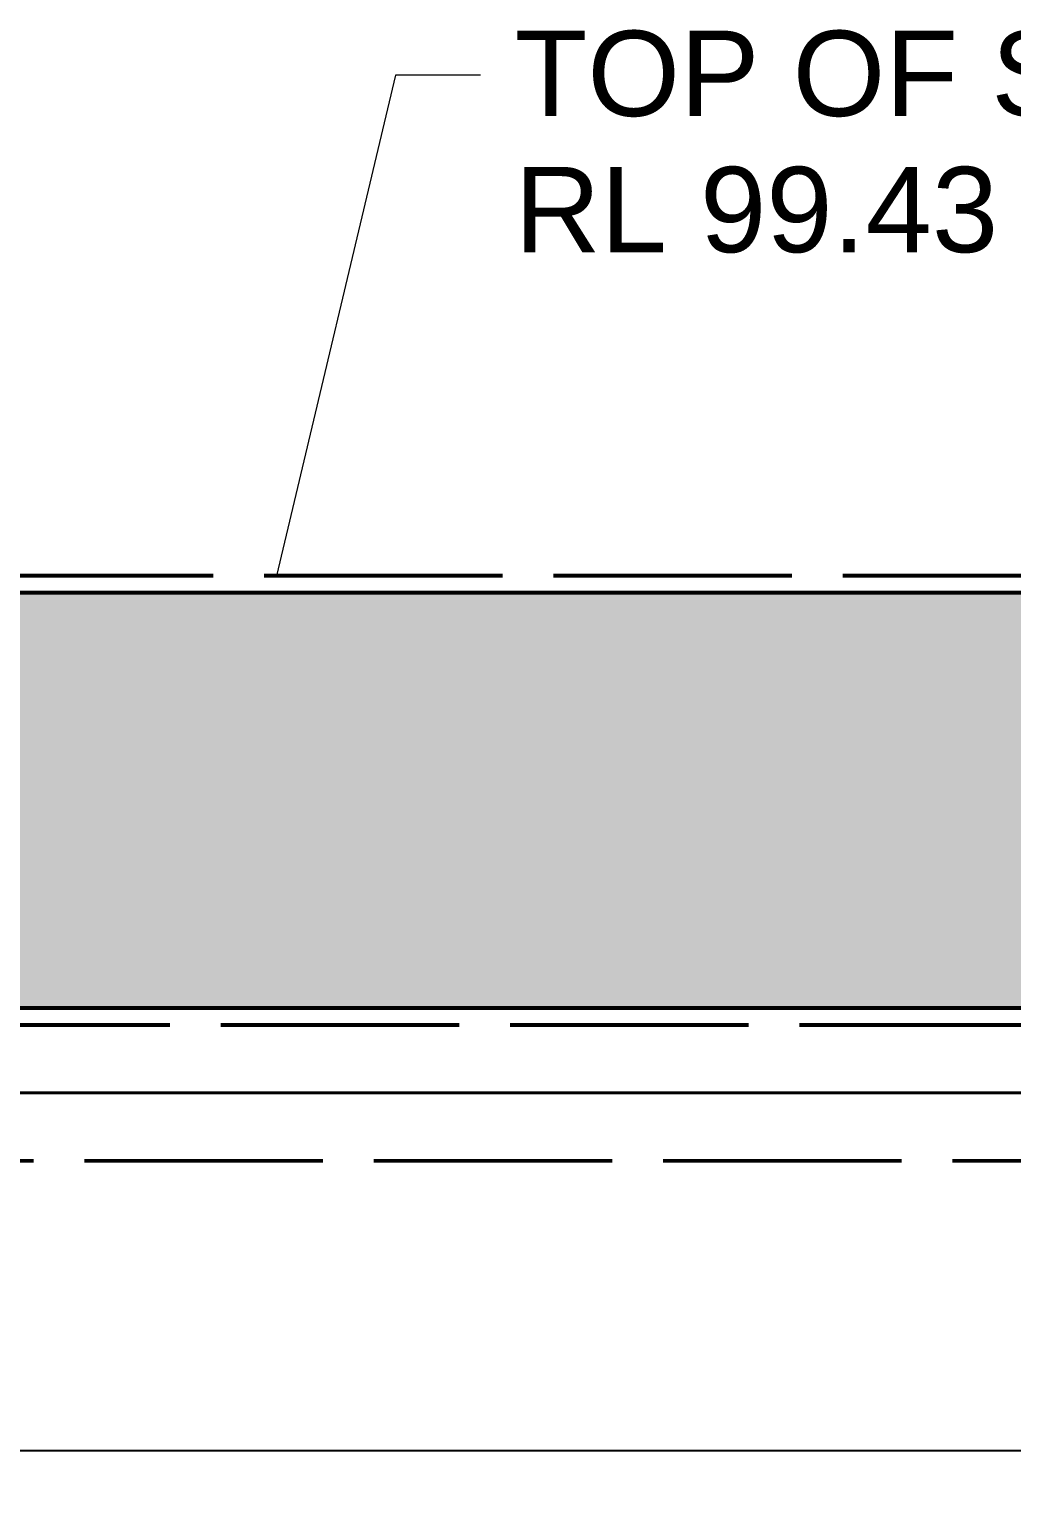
# Model space of a CAD drawing. Header units: millimetres. Extents: x -1812 to 15462, y -2698 to 1972.
# Drawn here: x 3982 to 5000, y -512 to 1014 of the extents above; entities that cross this region are included whole.
import ezdxf

# ---------------------------------------------------------------- set-up
doc = ezdxf.new("R2010")
doc.units = ezdxf.units.MM
doc.linetypes.add('DASH_247_53', pattern=[299.861111, 246.944444, -52.916667])
for name, color, linetype in [('ANNOTATIONS', 7, 'Continuous'), ('DIMENSIONS', 7, 'Continuous'), ('GEOFAB', 5, 'Continuous'), ('LEADERS', 7, 'Continuous'), ('MODULE_ART', 7, 'Continuous'), ('TANK', 7, 'Continuous')]:
    doc.layers.add(name, color=color, linetype=linetype)
doc.styles.add('ARIAL', font='arial.ttf')
doc.dimstyles.get("Standard").update_dxf_attribs({"dimtxt": 2.5, "dimasz": 2.5, "dimexe": 1.25, "dimexo": 0.625, "dimtad": 1, "dimcen": 2.5, "dimazin": 3, "dimtfac": 1, "dimtmove": 0, "dimatfit": 3})

# ---------------------------------------------------------------- blocks, each defined once
blk = doc.blocks.new('atlancube_face')
at = {"true_color": 0x000000}
blk.add_solid([(-1.8, -1.8), (1151.8, -1.8), (-1.8, 781.8), (1151.8, 781.8)], dxfattribs=at)

msp = doc.modelspace()

# ---------------------------------------------------------------- linework, layer by layer
at = {"layer": 'GEOFAB', "color": 6, "lineweight": 40}
msp.add_line((-88.2, -88.2), (15038.2, -88.2), dxfattribs=at)
at = {"layer": 'GEOFAB', "color": 5, "linetype": 'DASH_247_53', "lineweight": 50}
msp.add_line((-158.7, -158.7), (15108.8, -158.7), dxfattribs=at)
at = {"layer": 'GEOFAB', "color": 5, "linetype": 'DASH_247_53', "lineweight": 53}
msp.add_lwpolyline([(-17.6, -17.6), (14967.6, -17.6), (14967.6, 447.6), (-17.6, 447.6)], close=True, dxfattribs=at)
at = {"layer": 'LEADERS', "lineweight": 18}
for p, q in [((4361.5, 966.2), (4238.1, 447.6)), ((4449.7, 966.2), (4361.5, 966.2))]:
    msp.add_line(p, q, dxfattribs=at)
at = {"layer": 'TANK', "lineweight": 53}
msp.add_lwpolyline([(0, 0), (14950, 0), (14950, 430), (0, 430)], close=True, dxfattribs=at)

# ---------------------------------------------------------------- block references
at = {"layer": 'MODULE_ART', "yscale": 0.5512820512820513}
for p in [(3450, 0), (4600, 0)]:
    msp.add_blockref('atlancube_face', p, dxfattribs=at)

# ---------------------------------------------------------------- texts
at = {"layer": 'ANNOTATIONS', "style": 'ARIAL'}
for s, height, p in [('TOP OF STORAGE', 88.406, (4485, 923.9)), ('RL 99.43', 88.41, (4485, 782.8))]:
    msp.add_text(s, height=height, dxfattribs=at).set_placement(p)

# ---------------------------------------------------------------- dimensions: what is measured, and where the dimension line sits
at = {"layer": 'DIMENSIONS'}
msp.add_linear_dim(base=(0, -458.6), p1=(0, -158.7), p2=(14950, -158.7), dimstyle='Standard', override={"dimtxt": 101.035556, "dimasz": 79.375, "dimexe": 52.916667, "dimexo": 0, "dimgap": 44.097222, "dimtad": 1, "dimtih": 0, "dimtoh": 0, "dimdec": 0, "dimtxsty": 'ARIAL', "dimclrd": 7, "dimclre": 7, "dimclrt": 7}, dxfattribs=at).render()

doc.saveas('drawing.dxf')
